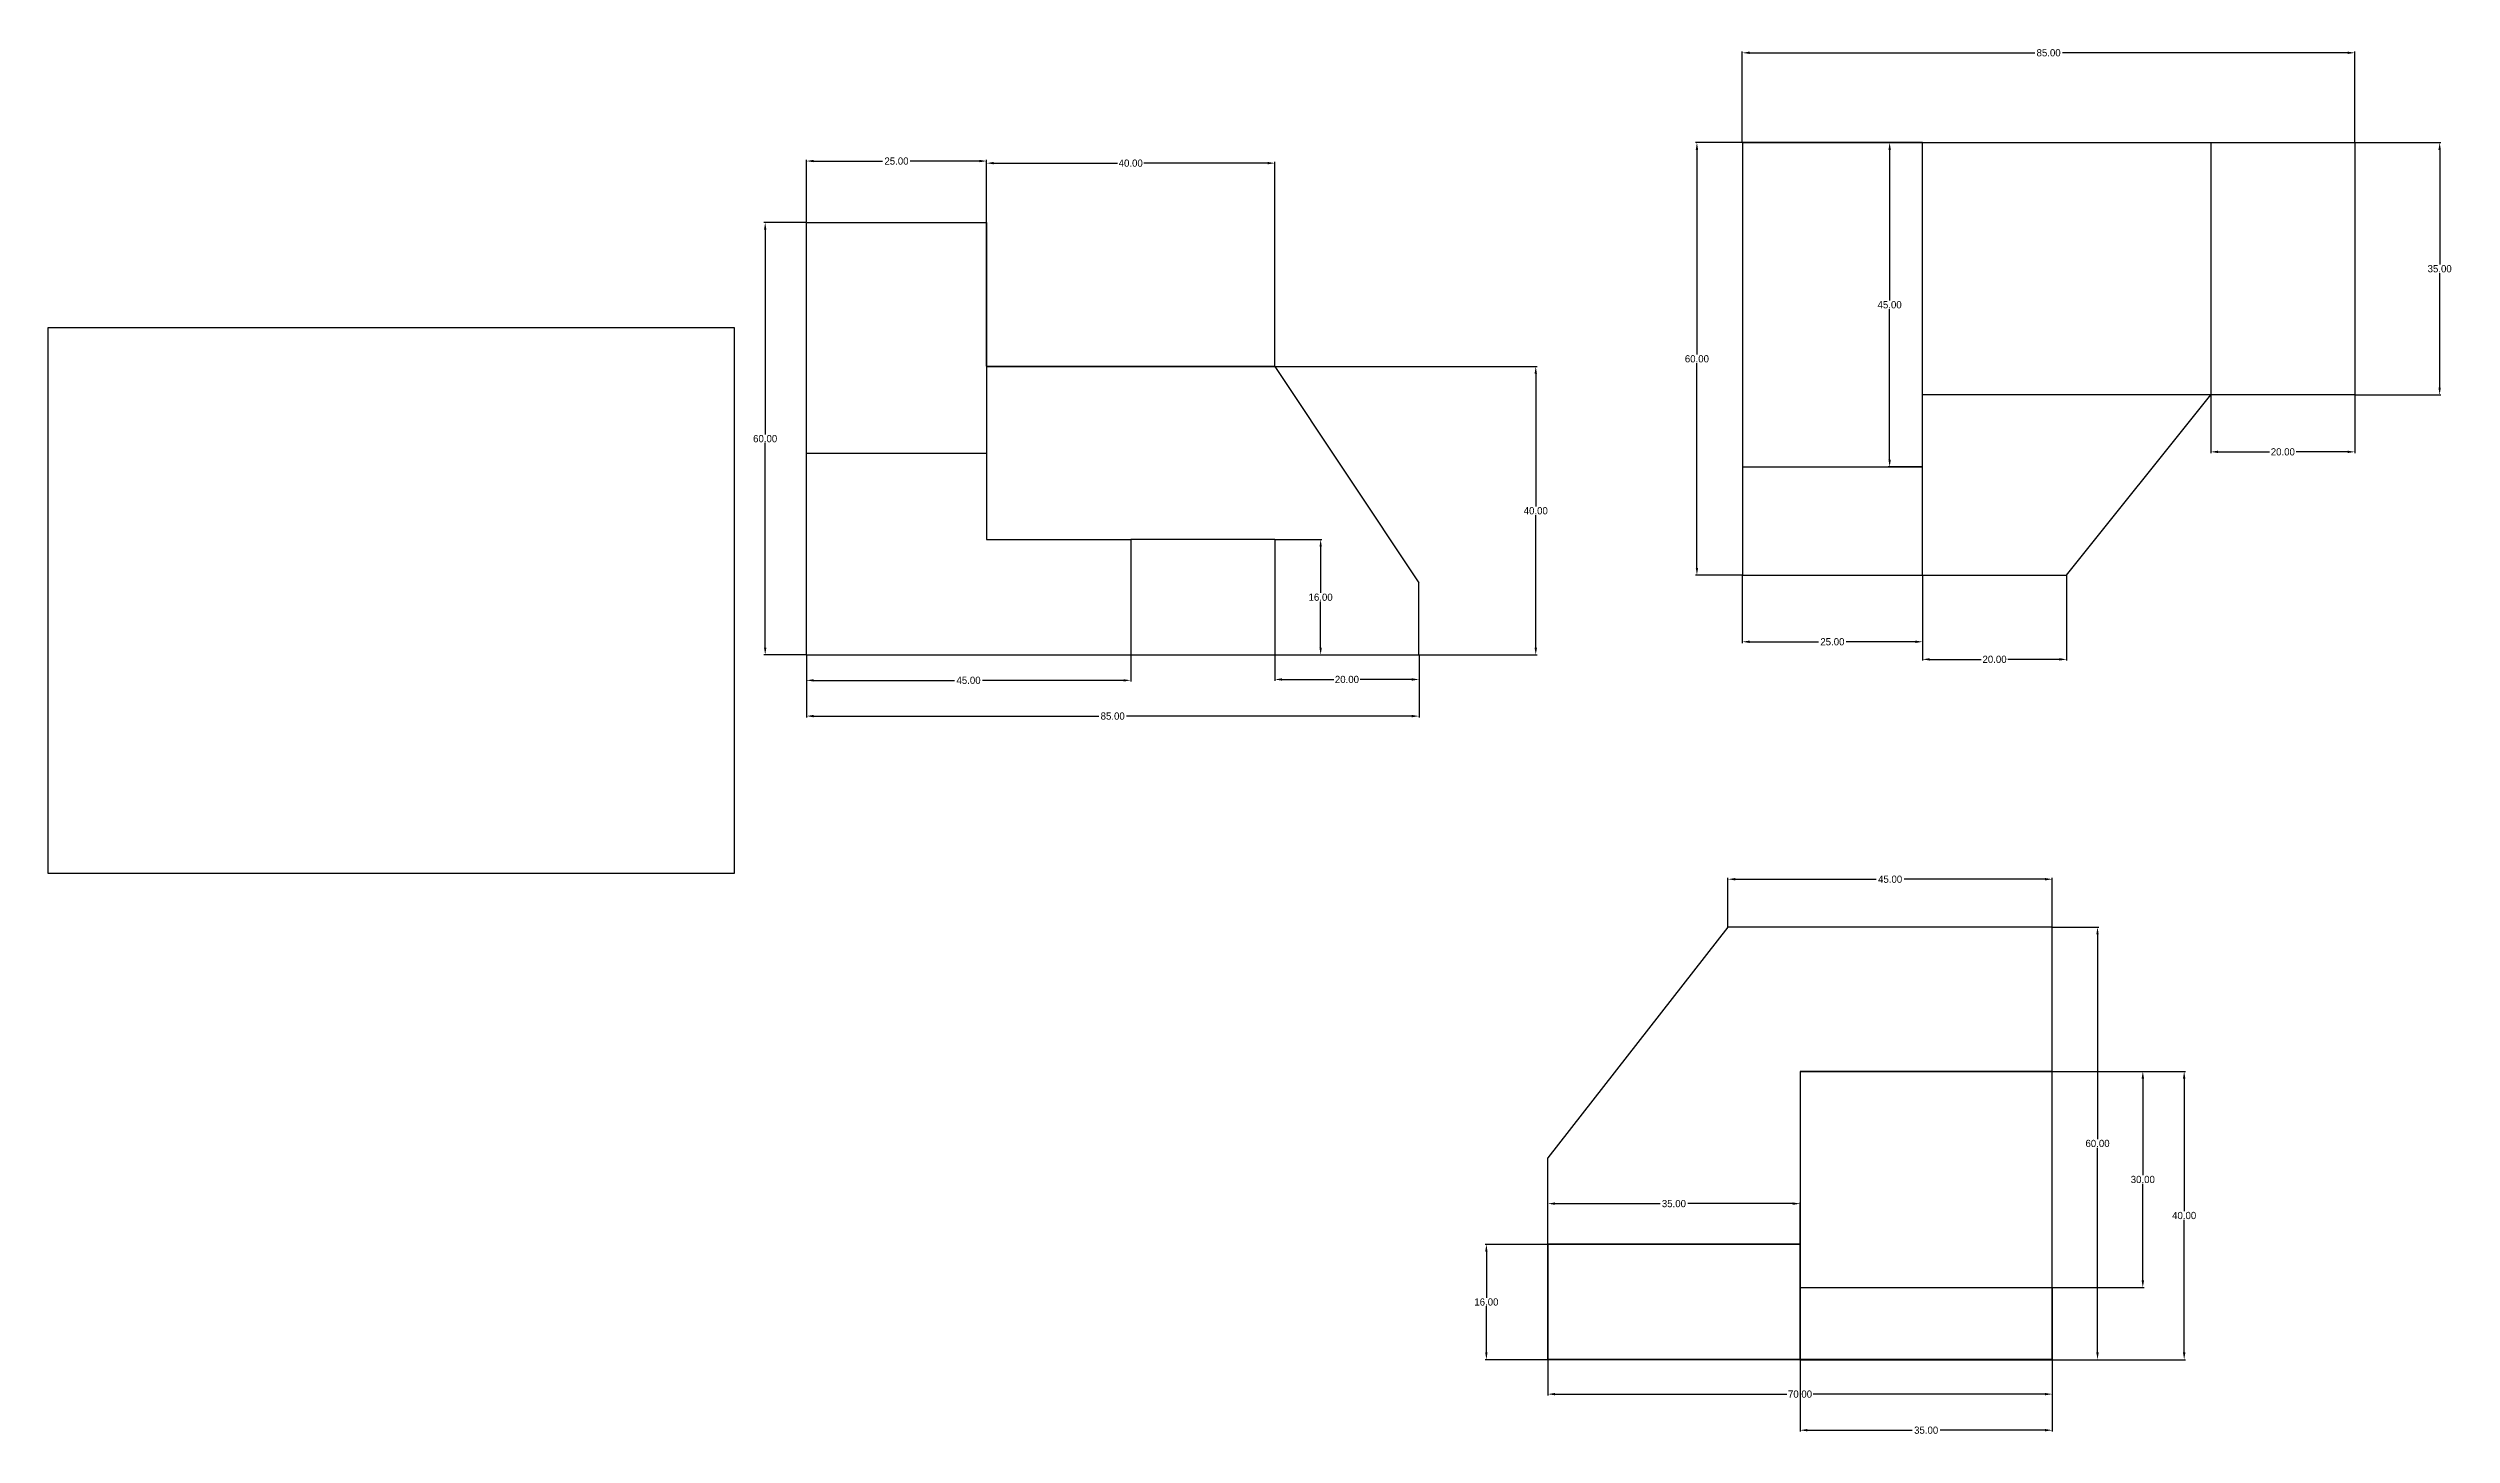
# Model space of a CAD drawing. Header units: metres. Extents: x 46 to 380, y -67 to 125.
import ezdxf

# ---------------------------------------------------------------- set-up
doc = ezdxf.new("R2010")
doc.units = ezdxf.units.M
doc.header["$MEASUREMENT"] = 0
doc.dimstyles.get("Standard").update_dxf_attribs({"dimtxt": 1, "dimasz": 1, "dimexe": 0.18, "dimexo": 0.0625, "dimgap": 0.09, "dimtad": 0, "dimtih": 1, "dimtoh": 1, "dimzin": 0, "dimdsep": 46, "dimtxsty": 'Standard', "dimcen": 0.09, "dimadec": 0, "dimazin": 0, "dimtfac": 1, "dimtofl": 0, "dimtmove": 0, "dimatfit": 3, "dimfxl": 1, "dimtolj": 1, "dimtzin": 0, "dimarcsym": 0})
picture_1 = doc.add_image_def('image1.png', size_in_pixel=(520, 414))

# ---------------------------------------------------------------- blocks, each defined once
blk = doc.blocks.new('*D7')
at = {"color": 0, "lineweight": -2, "transparency": 16777216}
for p, q in [((151.26, 101.23), (145.42, 101.23)), ((145.6, 100.23), (145.6, 71.82)), ((145.6, 42.23), (145.6, 70.64)), ((151.26, 41.23), (145.42, 41.23))]:
    blk.add_line(p, q, dxfattribs=at)
at = {"color": 0, "transparency": 16777216}
for points in [[(145.44, 100.23), (145.77, 100.23), (145.6, 101.23)], [(145.44, 42.23), (145.77, 42.23), (145.6, 41.23)]]:
    blk.add_solid(points, dxfattribs=at)
at = {"layer": 'Defpoints', "color": 0, "transparency": 16777216}
for p in [(145.6, 101.23), (151.32, 101.23), (151.32, 41.23)]:
    blk.add_point(p, dxfattribs=at)
at = {"color": 0, "transparency": 16777216, "insert": (145.6, 71.23), "char_height": 1, "attachment_point": 5}
blk.add_mtext('\\A1;60.00', dxfattribs=at)
blk = doc.blocks.new('*D8')
at = {"color": 0, "lineweight": -2, "transparency": 16777216}
for p, q in [((151.32, 101.3), (151.32, 109.93)), ((152.32, 109.75), (161.89, 109.75)), ((175.32, 109.75), (165.74, 109.75)), ((176.32, 101.3), (176.32, 109.93))]:
    blk.add_line(p, q, dxfattribs=at)
at = {"color": 0, "transparency": 16777216}
for points in [[(152.32, 109.92), (152.32, 109.59), (151.32, 109.75)], [(175.32, 109.92), (175.32, 109.59), (176.32, 109.75)]]:
    blk.add_solid(points, dxfattribs=at)
at = {"layer": 'Defpoints', "color": 0, "transparency": 16777216}
for p in [(176.32, 109.75), (151.32, 101.23), (176.32, 101.23)]:
    blk.add_point(p, dxfattribs=at)
at = {"color": 0, "transparency": 16777216, "insert": (163.82, 109.75), "char_height": 1, "attachment_point": 5}
blk.add_mtext('\\A1;25.00', dxfattribs=at)
blk = doc.blocks.new('*D9')
at = {"color": 0, "lineweight": -2, "transparency": 16777216}
for p, q in [((176.32, 81.3), (176.32, 109.64)), ((177.32, 109.46), (194.48, 109.46)), ((215.32, 109.46), (198.16, 109.46)), ((216.32, 81.3), (216.32, 109.64))]:
    blk.add_line(p, q, dxfattribs=at)
at = {"color": 0, "transparency": 16777216}
for points in [[(177.32, 109.63), (177.32, 109.3), (176.32, 109.46)], [(215.32, 109.63), (215.32, 109.3), (216.32, 109.46)]]:
    blk.add_solid(points, dxfattribs=at)
at = {"layer": 'Defpoints', "color": 0, "transparency": 16777216}
for p in [(216.32, 109.46), (176.32, 81.23), (216.32, 81.23)]:
    blk.add_point(p, dxfattribs=at)
at = {"color": 0, "transparency": 16777216, "insert": (196.32, 109.46), "char_height": 1, "attachment_point": 5}
blk.add_mtext('\\A1;40.00', dxfattribs=at)
blk = doc.blocks.new('*D10')
at = {"color": 0, "lineweight": -2, "transparency": 16777216}
for p, q in [((216.38, 81.23), (252.7, 81.23)), ((252.52, 80.23), (252.52, 61.82)), ((252.52, 42.23), (252.52, 60.64)), ((216.38, 41.23), (252.7, 41.23))]:
    blk.add_line(p, q, dxfattribs=at)
at = {"color": 0, "transparency": 16777216}
for points in [[(252.35, 80.23), (252.69, 80.23), (252.52, 81.23)], [(252.35, 42.23), (252.69, 42.23), (252.52, 41.23)]]:
    blk.add_solid(points, dxfattribs=at)
at = {"layer": 'Defpoints', "color": 0, "transparency": 16777216}
for p in [(216.32, 81.23), (216.32, 41.23), (252.52, 41.23)]:
    blk.add_point(p, dxfattribs=at)
at = {"color": 0, "transparency": 16777216, "insert": (252.52, 61.23), "char_height": 1, "attachment_point": 5}
blk.add_mtext('\\A1;40.00', dxfattribs=at)
blk = doc.blocks.new('*D11')
at = {"color": 0, "lineweight": -2, "transparency": 16777216}
for p, q in [((216.32, 41.17), (216.32, 37.64)), ((236.32, 41.17), (236.32, 37.64)), ((217.32, 37.82), (224.48, 37.82)), ((235.32, 37.82), (228.16, 37.82))]:
    blk.add_line(p, q, dxfattribs=at)
at = {"color": 0, "transparency": 16777216}
for points in [[(217.32, 37.99), (217.32, 37.65), (216.32, 37.82)], [(235.32, 37.99), (235.32, 37.65), (236.32, 37.82)]]:
    blk.add_solid(points, dxfattribs=at)
at = {"layer": 'Defpoints', "color": 0, "transparency": 16777216}
for p in [(216.32, 41.23), (236.32, 41.23), (216.32, 37.82)]:
    blk.add_point(p, dxfattribs=at)
at = {"color": 0, "transparency": 16777216, "insert": (226.32, 37.82), "char_height": 1, "attachment_point": 5}
blk.add_mtext('\\A1;20.00', dxfattribs=at)
blk = doc.blocks.new('*D12')
at = {"color": 0, "lineweight": -2, "transparency": 16777216}
for p, q in [((151.32, 41.17), (151.32, 32.56)), ((236.32, 41.17), (236.32, 32.56)), ((152.32, 32.74), (191.89, 32.74)), ((235.32, 32.74), (195.74, 32.74))]:
    blk.add_line(p, q, dxfattribs=at)
at = {"color": 0, "transparency": 16777216}
for points in [[(152.32, 32.9), (152.32, 32.57), (151.32, 32.74)], [(235.32, 32.9), (235.32, 32.57), (236.32, 32.74)]]:
    blk.add_solid(points, dxfattribs=at)
at = {"layer": 'Defpoints', "color": 0, "transparency": 16777216}
for p in [(151.32, 41.23), (236.32, 41.23), (236.32, 32.74)]:
    blk.add_point(p, dxfattribs=at)
at = {"color": 0, "transparency": 16777216, "insert": (193.82, 32.74), "char_height": 1, "attachment_point": 5}
blk.add_mtext('\\A1;85.00', dxfattribs=at)
blk = doc.blocks.new('*D13')
at = {"color": 0, "lineweight": -2, "transparency": 16777216}
for p, q in [((151.32, 41.17), (151.32, 37.52)), ((196.32, 41.17), (196.32, 37.52)), ((152.32, 37.7), (171.89, 37.7)), ((195.32, 37.7), (175.74, 37.7))]:
    blk.add_line(p, q, dxfattribs=at)
at = {"color": 0, "transparency": 16777216}
for points in [[(152.32, 37.86), (152.32, 37.53), (151.32, 37.7)], [(195.32, 37.86), (195.32, 37.53), (196.32, 37.7)]]:
    blk.add_solid(points, dxfattribs=at)
at = {"layer": 'Defpoints', "color": 0, "transparency": 16777216}
for p in [(151.32, 41.23), (196.32, 41.23), (151.32, 37.7)]:
    blk.add_point(p, dxfattribs=at)
at = {"color": 0, "transparency": 16777216, "insert": (173.82, 37.7), "char_height": 1, "attachment_point": 5}
blk.add_mtext('\\A1;45.00', dxfattribs=at)
blk = doc.blocks.new('*D14')
at = {"color": 0, "lineweight": -2, "transparency": 16777216}
for p, q in [((216.38, 57.23), (222.85, 57.23)), ((222.67, 56.23), (222.67, 49.82)), ((222.67, 42.23), (222.67, 48.64)), ((216.38, 41.23), (222.85, 41.23))]:
    blk.add_line(p, q, dxfattribs=at)
at = {"color": 0, "transparency": 16777216}
for points in [[(222.51, 56.23), (222.84, 56.23), (222.67, 57.23)], [(222.51, 42.23), (222.84, 42.23), (222.67, 41.23)]]:
    blk.add_solid(points, dxfattribs=at)
at = {"layer": 'Defpoints', "color": 0, "transparency": 16777216}
for p in [(216.32, 57.23), (216.32, 41.23), (222.67, 41.23)]:
    blk.add_point(p, dxfattribs=at)
at = {"color": 0, "transparency": 16777216, "insert": (222.67, 49.23), "char_height": 1, "attachment_point": 5}
blk.add_mtext('\\A1;16.00', dxfattribs=at)
blk = doc.blocks.new('*D15')
at = {"color": 0, "lineweight": -2, "transparency": 16777216}
for p, q in [((281.12, 112.31), (274.7, 112.31)), ((274.88, 111.31), (274.88, 82.9)), ((274.88, 53.31), (274.88, 81.72)), ((281.12, 52.31), (274.7, 52.31))]:
    blk.add_line(p, q, dxfattribs=at)
at = {"color": 0, "transparency": 16777216}
for points in [[(274.72, 111.31), (275.05, 111.31), (274.88, 112.31)], [(274.72, 53.31), (275.05, 53.31), (274.88, 52.31)]]:
    blk.add_solid(points, dxfattribs=at)
at = {"layer": 'Defpoints', "color": 0, "transparency": 16777216}
for p in [(281.18, 112.31), (274.88, 52.31), (281.18, 52.31)]:
    blk.add_point(p, dxfattribs=at)
at = {"color": 0, "transparency": 16777216, "insert": (274.88, 82.31), "char_height": 1, "attachment_point": 5}
blk.add_mtext('\\A1;60.00', dxfattribs=at)
blk = doc.blocks.new('*D16')
at = {"color": 0, "lineweight": -2, "transparency": 16777216}
for p, q in [((281.18, 52.25), (281.18, 42.87)), ((306.18, 52.25), (306.18, 42.87)), ((282.18, 43.05), (291.76, 43.05)), ((305.18, 43.05), (295.61, 43.05))]:
    blk.add_line(p, q, dxfattribs=at)
at = {"color": 0, "transparency": 16777216}
for points in [[(282.18, 43.22), (282.18, 42.88), (281.18, 43.05)], [(305.18, 43.22), (305.18, 42.88), (306.18, 43.05)]]:
    blk.add_solid(points, dxfattribs=at)
at = {"layer": 'Defpoints', "color": 0, "transparency": 16777216}
for p in [(281.18, 52.31), (306.18, 52.31), (306.18, 43.05)]:
    blk.add_point(p, dxfattribs=at)
at = {"color": 0, "transparency": 16777216, "insert": (293.68, 43.05), "char_height": 1, "attachment_point": 5}
blk.add_mtext('\\A1;25.00', dxfattribs=at)
blk = doc.blocks.new('*D17')
at = {"color": 0, "lineweight": -2, "transparency": 16777216}
for p, q in [((306.18, 52.25), (306.18, 40.43)), ((326.18, 52.25), (326.18, 40.43)), ((307.18, 40.61), (314.34, 40.61)), ((325.18, 40.61), (318.02, 40.61))]:
    blk.add_line(p, q, dxfattribs=at)
at = {"color": 0, "transparency": 16777216}
for points in [[(307.18, 40.78), (307.18, 40.44), (306.18, 40.61)], [(325.18, 40.78), (325.18, 40.44), (326.18, 40.61)]]:
    blk.add_solid(points, dxfattribs=at)
at = {"layer": 'Defpoints', "color": 0, "transparency": 16777216}
for p in [(306.18, 52.31), (326.18, 52.31), (306.18, 40.61)]:
    blk.add_point(p, dxfattribs=at)
at = {"color": 0, "transparency": 16777216, "insert": (316.18, 40.61), "char_height": 1, "attachment_point": 5}
blk.add_mtext('\\A1;20.00', dxfattribs=at)
blk = doc.blocks.new('*D18')
at = {"color": 0, "lineweight": -2, "transparency": 16777216}
for p, q in [((346.18, 77.25), (346.18, 69.22)), ((366.18, 77.25), (366.18, 69.22)), ((347.18, 69.4), (354.34, 69.4)), ((365.18, 69.4), (358.02, 69.4))]:
    blk.add_line(p, q, dxfattribs=at)
at = {"color": 0, "transparency": 16777216}
for points in [[(347.18, 69.57), (347.18, 69.24), (346.18, 69.4)], [(365.18, 69.57), (365.18, 69.24), (366.18, 69.4)]]:
    blk.add_solid(points, dxfattribs=at)
at = {"layer": 'Defpoints', "color": 0, "transparency": 16777216}
for p in [(346.18, 77.31), (366.18, 77.31), (346.18, 69.4)]:
    blk.add_point(p, dxfattribs=at)
at = {"color": 0, "transparency": 16777216, "insert": (356.18, 69.4), "char_height": 1, "attachment_point": 5}
blk.add_mtext('\\A1;20.00', dxfattribs=at)
blk = doc.blocks.new('*D19')
at = {"color": 0, "lineweight": -2, "transparency": 16777216}
for p, q in [((366.25, 112.31), (378.12, 112.31)), ((377.94, 111.31), (377.94, 95.4)), ((377.94, 78.31), (377.94, 94.22)), ((366.25, 77.31), (378.12, 77.31))]:
    blk.add_line(p, q, dxfattribs=at)
at = {"color": 0, "transparency": 16777216}
for points in [[(377.77, 111.31), (378.1, 111.31), (377.94, 112.31)], [(377.77, 78.31), (378.1, 78.31), (377.94, 77.31)]]:
    blk.add_solid(points, dxfattribs=at)
at = {"layer": 'Defpoints', "color": 0, "transparency": 16777216}
for p in [(366.18, 112.31), (366.18, 77.31), (377.94, 77.31)]:
    blk.add_point(p, dxfattribs=at)
at = {"color": 0, "transparency": 16777216, "insert": (377.94, 94.81), "char_height": 1, "attachment_point": 5}
blk.add_mtext('\\A1;35.00', dxfattribs=at)
blk = doc.blocks.new('*D20')
at = {"color": 0, "lineweight": -2, "transparency": 16777216}
for p, q in [((281.18, 112.38), (281.18, 124.95)), ((282.18, 124.77), (321.76, 124.77)), ((365.18, 124.77), (325.61, 124.77)), ((366.18, 112.38), (366.18, 124.95))]:
    blk.add_line(p, q, dxfattribs=at)
at = {"color": 0, "transparency": 16777216}
for points in [[(282.18, 124.94), (282.18, 124.61), (281.18, 124.77)], [(365.18, 124.94), (365.18, 124.61), (366.18, 124.77)]]:
    blk.add_solid(points, dxfattribs=at)
at = {"layer": 'Defpoints', "color": 0, "transparency": 16777216}
for p in [(366.18, 124.77), (281.18, 112.31), (366.18, 112.31)]:
    blk.add_point(p, dxfattribs=at)
at = {"color": 0, "transparency": 16777216, "insert": (323.68, 124.77), "char_height": 1, "attachment_point": 5}
blk.add_mtext('\\A1;85.00', dxfattribs=at)
blk = doc.blocks.new('*D21')
at = {"color": 0, "lineweight": -2, "transparency": 16777216}
for p, q in [((306.12, 112.31), (301.44, 112.31)), ((301.62, 111.31), (301.62, 90.4)), ((301.62, 68.31), (301.62, 89.22)), ((306.12, 67.31), (301.44, 67.31))]:
    blk.add_line(p, q, dxfattribs=at)
at = {"color": 0, "transparency": 16777216}
for points in [[(301.46, 111.31), (301.79, 111.31), (301.62, 112.31)], [(301.46, 68.31), (301.79, 68.31), (301.62, 67.31)]]:
    blk.add_solid(points, dxfattribs=at)
at = {"layer": 'Defpoints', "color": 0, "transparency": 16777216}
for p in [(301.62, 112.31), (306.18, 112.31), (306.18, 67.31)]:
    blk.add_point(p, dxfattribs=at)
at = {"color": 0, "transparency": 16777216, "insert": (301.62, 89.81), "char_height": 1, "attachment_point": 5}
blk.add_mtext('\\A1;45.00', dxfattribs=at)
blk = doc.blocks.new('*D22')
at = {"color": 0, "lineweight": -2, "transparency": 16777216}
for p, q in [((279.19, 3.51), (279.19, 10.28)), ((280.19, 10.1), (299.77, 10.1)), ((323.19, 10.1), (303.62, 10.1)), ((324.19, 3.51), (324.19, 10.28))]:
    blk.add_line(p, q, dxfattribs=at)
at = {"color": 0, "transparency": 16777216}
for points in [[(280.19, 10.27), (280.19, 9.94), (279.19, 10.1)], [(323.19, 10.27), (323.19, 9.94), (324.19, 10.1)]]:
    blk.add_solid(points, dxfattribs=at)
at = {"layer": 'Defpoints', "color": 0, "transparency": 16777216}
for p in [(279.19, 10.1), (279.19, 3.44), (324.19, 3.44)]:
    blk.add_point(p, dxfattribs=at)
at = {"color": 0, "transparency": 16777216, "insert": (301.69, 10.1), "char_height": 1, "attachment_point": 5}
blk.add_mtext('\\A1;45.00', dxfattribs=at)
blk = doc.blocks.new('*D23')
at = {"color": 0, "lineweight": -2, "transparency": 16777216}
for p, q in [((324.26, 3.44), (330.65, 3.44)), ((330.47, 2.44), (330.47, -25.97)), ((330.47, -55.56), (330.47, -27.15)), ((324.26, -56.56), (330.65, -56.56))]:
    blk.add_line(p, q, dxfattribs=at)
at = {"color": 0, "transparency": 16777216}
for points in [[(330.3, 2.44), (330.63, 2.44), (330.47, 3.44)], [(330.3, -55.56), (330.63, -55.56), (330.47, -56.56)]]:
    blk.add_solid(points, dxfattribs=at)
at = {"layer": 'Defpoints', "color": 0, "transparency": 16777216}
for p in [(324.19, 3.44), (330.47, 3.44), (324.19, -56.56)]:
    blk.add_point(p, dxfattribs=at)
at = {"color": 0, "transparency": 16777216, "insert": (330.47, -26.56), "char_height": 1, "attachment_point": 5}
blk.add_mtext('\\A1;60.00', dxfattribs=at)
blk = doc.blocks.new('*D24')
at = {"color": 0, "lineweight": -2, "transparency": 16777216}
for p, q in [((254.19, -56.62), (254.19, -61.52)), ((324.19, -56.62), (324.19, -61.52)), ((255.19, -61.34), (287.35, -61.34)), ((323.19, -61.34), (291.03, -61.34))]:
    blk.add_line(p, q, dxfattribs=at)
at = {"color": 0, "transparency": 16777216}
for points in [[(255.19, -61.18), (255.19, -61.51), (254.19, -61.34)], [(323.19, -61.18), (323.19, -61.51), (324.19, -61.34)]]:
    blk.add_solid(points, dxfattribs=at)
at = {"layer": 'Defpoints', "color": 0, "transparency": 16777216}
for p in [(254.19, -56.56), (324.19, -56.56), (254.19, -61.34)]:
    blk.add_point(p, dxfattribs=at)
at = {"color": 0, "transparency": 16777216, "insert": (289.19, -61.34), "char_height": 1, "attachment_point": 5}
blk.add_mtext('\\A1;70.00', dxfattribs=at)
blk = doc.blocks.new('*D25')
at = {"color": 0, "lineweight": -2, "transparency": 16777216}
for p, q in [((289.19, -46.62), (289.19, -66.53)), ((324.19, -46.62), (324.19, -66.53)), ((290.19, -66.35), (304.77, -66.35)), ((323.19, -66.35), (308.62, -66.35))]:
    blk.add_line(p, q, dxfattribs=at)
at = {"color": 0, "transparency": 16777216}
for points in [[(290.19, -66.18), (290.19, -66.51), (289.19, -66.35)], [(323.19, -66.18), (323.19, -66.51), (324.19, -66.35)]]:
    blk.add_solid(points, dxfattribs=at)
at = {"layer": 'Defpoints', "color": 0, "transparency": 16777216}
for p in [(289.19, -46.56), (324.19, -46.56), (289.19, -66.35)]:
    blk.add_point(p, dxfattribs=at)
at = {"color": 0, "transparency": 16777216, "insert": (306.69, -66.35), "char_height": 1, "attachment_point": 5}
blk.add_mtext('\\A1;35.00', dxfattribs=at)
blk = doc.blocks.new('*D26')
at = {"color": 0, "lineweight": -2, "transparency": 16777216}
for p, q in [((254.19, -40.49), (254.19, -34.73)), ((255.19, -34.91), (269.77, -34.91)), ((288.19, -34.91), (273.62, -34.91)), ((289.19, -40.49), (289.19, -34.73))]:
    blk.add_line(p, q, dxfattribs=at)
at = {"color": 0, "transparency": 16777216}
for points in [[(255.19, -34.74), (255.19, -35.08), (254.19, -34.91)], [(288.19, -34.74), (288.19, -35.08), (289.19, -34.91)]]:
    blk.add_solid(points, dxfattribs=at)
at = {"layer": 'Defpoints', "color": 0, "transparency": 16777216}
for p in [(254.19, -34.91), (254.19, -40.56), (289.19, -40.56)]:
    blk.add_point(p, dxfattribs=at)
at = {"color": 0, "transparency": 16777216, "insert": (271.69, -34.91), "char_height": 1, "attachment_point": 5}
blk.add_mtext('\\A1;35.00', dxfattribs=at)
blk = doc.blocks.new('*D27')
at = {"color": 0, "lineweight": -2, "transparency": 16777216}
for p, q in [((289.13, -40.56), (245.49, -40.56)), ((245.67, -41.56), (245.67, -47.97)), ((245.67, -55.56), (245.67, -49.15)), ((289.13, -56.56), (245.49, -56.56))]:
    blk.add_line(p, q, dxfattribs=at)
at = {"color": 0, "transparency": 16777216}
for points in [[(245.5, -41.56), (245.83, -41.56), (245.67, -40.56)], [(245.5, -55.56), (245.83, -55.56), (245.67, -56.56)]]:
    blk.add_solid(points, dxfattribs=at)
at = {"layer": 'Defpoints', "color": 0, "transparency": 16777216}
for p in [(289.19, -40.56), (245.67, -56.56), (289.19, -56.56)]:
    blk.add_point(p, dxfattribs=at)
at = {"color": 0, "transparency": 16777216, "insert": (245.67, -48.56), "char_height": 1, "attachment_point": 5}
blk.add_mtext('\\A1;16.00', dxfattribs=at)
blk = doc.blocks.new('*D28')
at = {"color": 0, "lineweight": -2, "transparency": 16777216}
for p, q in [((289.26, -16.56), (342.67, -16.56)), ((342.49, -17.56), (342.49, -35.97)), ((342.49, -55.56), (342.49, -37.15)), ((289.26, -56.56), (342.67, -56.56))]:
    blk.add_line(p, q, dxfattribs=at)
at = {"color": 0, "transparency": 16777216}
for points in [[(342.32, -17.56), (342.66, -17.56), (342.49, -16.56)], [(342.32, -55.56), (342.66, -55.56), (342.49, -56.56)]]:
    blk.add_solid(points, dxfattribs=at)
at = {"layer": 'Defpoints', "color": 0, "transparency": 16777216}
for p in [(289.19, -16.56), (289.19, -56.56), (342.49, -56.56)]:
    blk.add_point(p, dxfattribs=at)
at = {"color": 0, "transparency": 16777216, "insert": (342.49, -36.56), "char_height": 1, "attachment_point": 5}
blk.add_mtext('\\A1;40.00', dxfattribs=at)
blk = doc.blocks.new('*D29')
at = {"color": 0, "lineweight": -2, "transparency": 16777216}
for p, q in [((289.26, -16.56), (336.93, -16.56)), ((336.75, -17.56), (336.75, -30.97)), ((336.75, -45.56), (336.75, -32.15)), ((289.26, -46.56), (336.93, -46.56))]:
    blk.add_line(p, q, dxfattribs=at)
at = {"color": 0, "transparency": 16777216}
for points in [[(336.59, -17.56), (336.92, -17.56), (336.75, -16.56)], [(336.59, -45.56), (336.92, -45.56), (336.75, -46.56)]]:
    blk.add_solid(points, dxfattribs=at)
at = {"layer": 'Defpoints', "color": 0, "transparency": 16777216}
for p in [(289.19, -16.56), (289.19, -46.56), (336.75, -46.56)]:
    blk.add_point(p, dxfattribs=at)
at = {"color": 0, "transparency": 16777216, "insert": (336.75, -31.56), "char_height": 1, "attachment_point": 5}
blk.add_mtext('\\A1;30.00', dxfattribs=at)

msp = doc.modelspace()

# ---------------------------------------------------------------- linework, layer by layer
for p, q in [((281.185, 112.314), (281.185, 67.314)), ((306.185, 112.314), (281.185, 112.314)), ((281.185, 112.314), (281.185, 52.314)), ((281.185, 112.314), (366.185, 112.314)), ((306.185, 67.314), (306.185, 112.314)), ((306.185, 112.314), (346.185, 112.314)), ((346.185, 112.314), (346.185, 77.314)), ((366.185, 112.314), (366.185, 77.314)), ((151.318, 41.234), (151.318, 101.234)), ((151.318, 101.234), (176.318, 101.234)), ((176.318, 101.234), (176.318, 69.234)), ((216.318, 81.234), (176.318, 81.234)), ((176.318, 81.234), (216.318, 81.234)), ((216.318, 81.234), (236.318, 51.234)), ((346.185, 77.314), (306.185, 77.314)), ((326.185, 52.314), (346.185, 77.314)), ((366.185, 77.314), (346.185, 77.314)), ((151.318, 41.234), (151.318, 69.234)), ((151.318, 69.234), (176.318, 69.234)), ((176.318, 69.234), (176.318, 57.234)), ((281.185, 67.314), (306.185, 67.314)), ((306.185, 52.314), (306.185, 67.314)), ((176.318, 57.234), (196.318, 57.234)), ((196.318, 57.234), (196.318, 41.234)), ((216.318, 57.234), (196.318, 57.234)), ((216.318, 57.234), (216.318, 41.234)), ((236.318, 41.234), (236.318, 51.234)), ((281.185, 52.314), (306.185, 52.314)), ((306.185, 52.314), (326.185, 52.314)), ((151.318, 41.234), (196.318, 41.234)), ((151.318, 41.234), (236.318, 41.234)), ((279.194, 3.444), (254.194, -28.556)), ((324.194, 3.444), (279.194, 3.444)), ((324.194, 3.444), (279.194, 3.444)), ((324.194, -56.556), (324.194, 3.444)), ((324.194, -16.556), (289.194, -16.556)), ((289.194, -16.556), (289.194, -46.556)), ((324.194, -56.556), (324.194, -16.556)), ((254.194, -56.556), (254.194, -28.556)), ((289.194, -40.556), (254.194, -40.556)), ((254.194, -40.556), (254.194, -56.556)), ((289.194, -56.556), (289.194, -40.556)), ((289.194, -56.556), (289.194, -46.556)), ((289.194, -46.556), (324.194, -46.556)), ((324.194, -46.556), (324.194, -56.556)), ((324.194, -56.556), (254.194, -56.556)), ((324.194, -56.556), (289.194, -56.556))]:
    msp.add_line(p, q)

# ---------------------------------------------------------------- dimensions: what is measured, and where the dimension line sits
for base, p1, p2, picture, middle in [((366.185, 124.773), (281.185, 112.314), (366.185, 112.314), '*D20', (323.685, 124.773)), ((176.318, 109.752), (151.318, 101.234), (176.318, 101.234), '*D8', (163.818, 109.752)), ((216.318, 109.462), (176.318, 81.234), (216.318, 81.234), '*D9', (196.318, 109.462)), ((346.185, 69.403), (366.185, 77.314), (346.185, 77.314), '*D18', (356.185, 69.403)), ((306.185, 43.049), (281.185, 52.314), (306.185, 52.314), '*D16', (293.685, 43.049)), ((306.185, 40.61), (326.185, 52.314), (306.185, 52.314), '*D17', (316.185, 40.61)), ((236.318, 32.738), (151.318, 41.234), (236.318, 41.234), '*D12', (193.818, 32.738)), ((151.318, 37.696), (196.318, 41.234), (151.318, 41.234), '*D13', (173.818, 37.696)), ((216.318, 37.819), (236.318, 41.234), (216.318, 41.234), '*D11', (226.318, 37.819)), ((279.194, 10.105), (324.194, 3.444), (279.194, 3.444), '*D22', (301.694, 10.105)), ((254.194, -34.908), (289.194, -40.556), (254.194, -40.556), '*D26', (271.694, -34.908)), ((289.194, -66.346), (324.194, -46.556), (289.194, -46.556), '*D25', (306.694, -66.346)), ((254.194, -61.345), (324.194, -56.556), (254.194, -56.556), '*D24', (289.194, -61.345))]:
    dim = msp.add_linear_dim(base=base, p1=p1, p2=p2, dimstyle='Standard')
    dim.commit()
    dim.dimension.update_dxf_attribs({"geometry": picture, "text_midpoint": middle})
for base, p1, p2, picture, middle in [((274.883, 52.314), (281.185, 112.314), (281.185, 52.314), '*D15', (274.883, 82.314)), ((301.624, 112.314), (306.185, 67.314), (306.185, 112.314), '*D21', (301.624, 89.814)), ((377.936, 77.314), (366.185, 112.314), (366.185, 77.314), '*D19', (377.936, 94.814)), ((145.602, 101.234), (151.318, 41.234), (151.318, 101.234), '*D7', (145.602, 71.234)), ((252.52, 41.234), (216.318, 81.234), (216.318, 41.234), '*D10', (252.52, 61.234)), ((222.672, 41.234), (216.318, 57.234), (216.318, 41.234), '*D14', (222.672, 49.234)), ((330.467, 3.444), (324.194, -56.556), (324.194, 3.444), '*D23', (330.467, -26.556)), ((342.49, -56.556), (289.194, -16.556), (289.194, -56.556), '*D28', (342.49, -36.556)), ((336.753, -46.556), (289.194, -16.556), (289.194, -46.556), '*D29', (336.753, -31.556)), ((245.666, -56.556), (289.194, -40.556), (289.194, -56.556), '*D27', (245.666, -48.556))]:
    dim = msp.add_linear_dim(base=base, p1=p1, p2=p2, angle=90, dimstyle='Standard')
    dim.commit()
    dim.dimension.update_dxf_attribs({"geometry": picture, "text_midpoint": middle})

# ---------------------------------------------------------------- pictures from other files: only their frames are drawn
image = msp.add_image(picture_1, insert=(46.101, 10.889), size_in_units=(95.191, 75.787))
image.dxf.flags = 7

doc.saveas('drawing.dxf')
